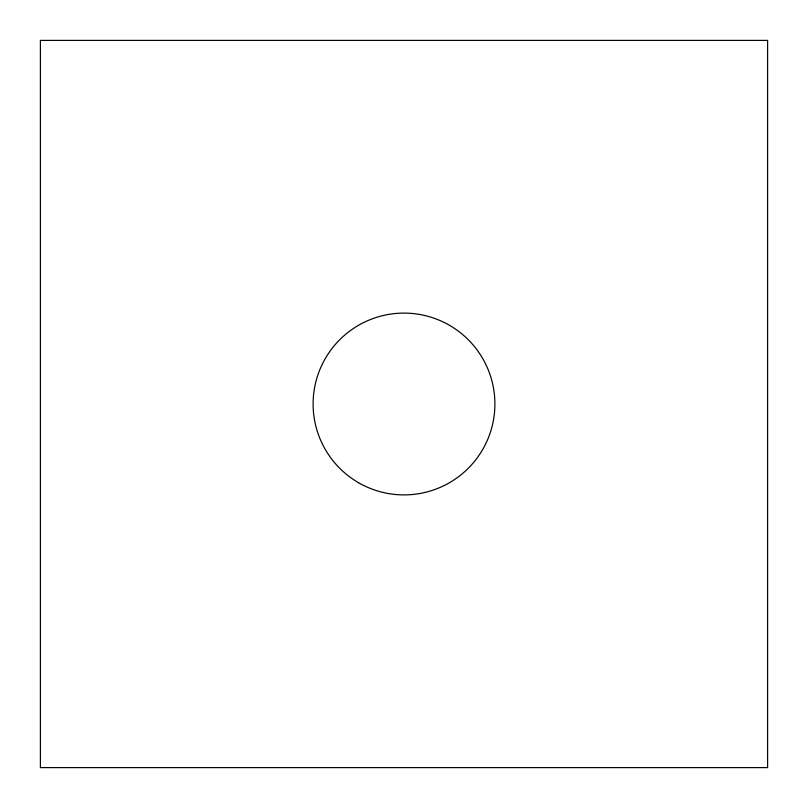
<?xml version="1.0" encoding="UTF-8"?>
<svg xmlns="http://www.w3.org/2000/svg" width="808" height="808" viewBox="0 0 808 808"><rect width="100%" height="100%" fill="white"/><g stroke="black" fill="none" stroke-linecap="round" stroke-linejoin="round"><path stroke-width="1.21" d="M767.6 40.4L40.4 40.4L40.4 767.6L767.6 767.6L767.6 40.4M358.55 482.719A90.9 90.9 0 0 0 494.9 404A90.9 90.9 0 0 0 358.55 325.281A90.9 90.9 0 0 0 358.55 482.719"/></g></svg>
